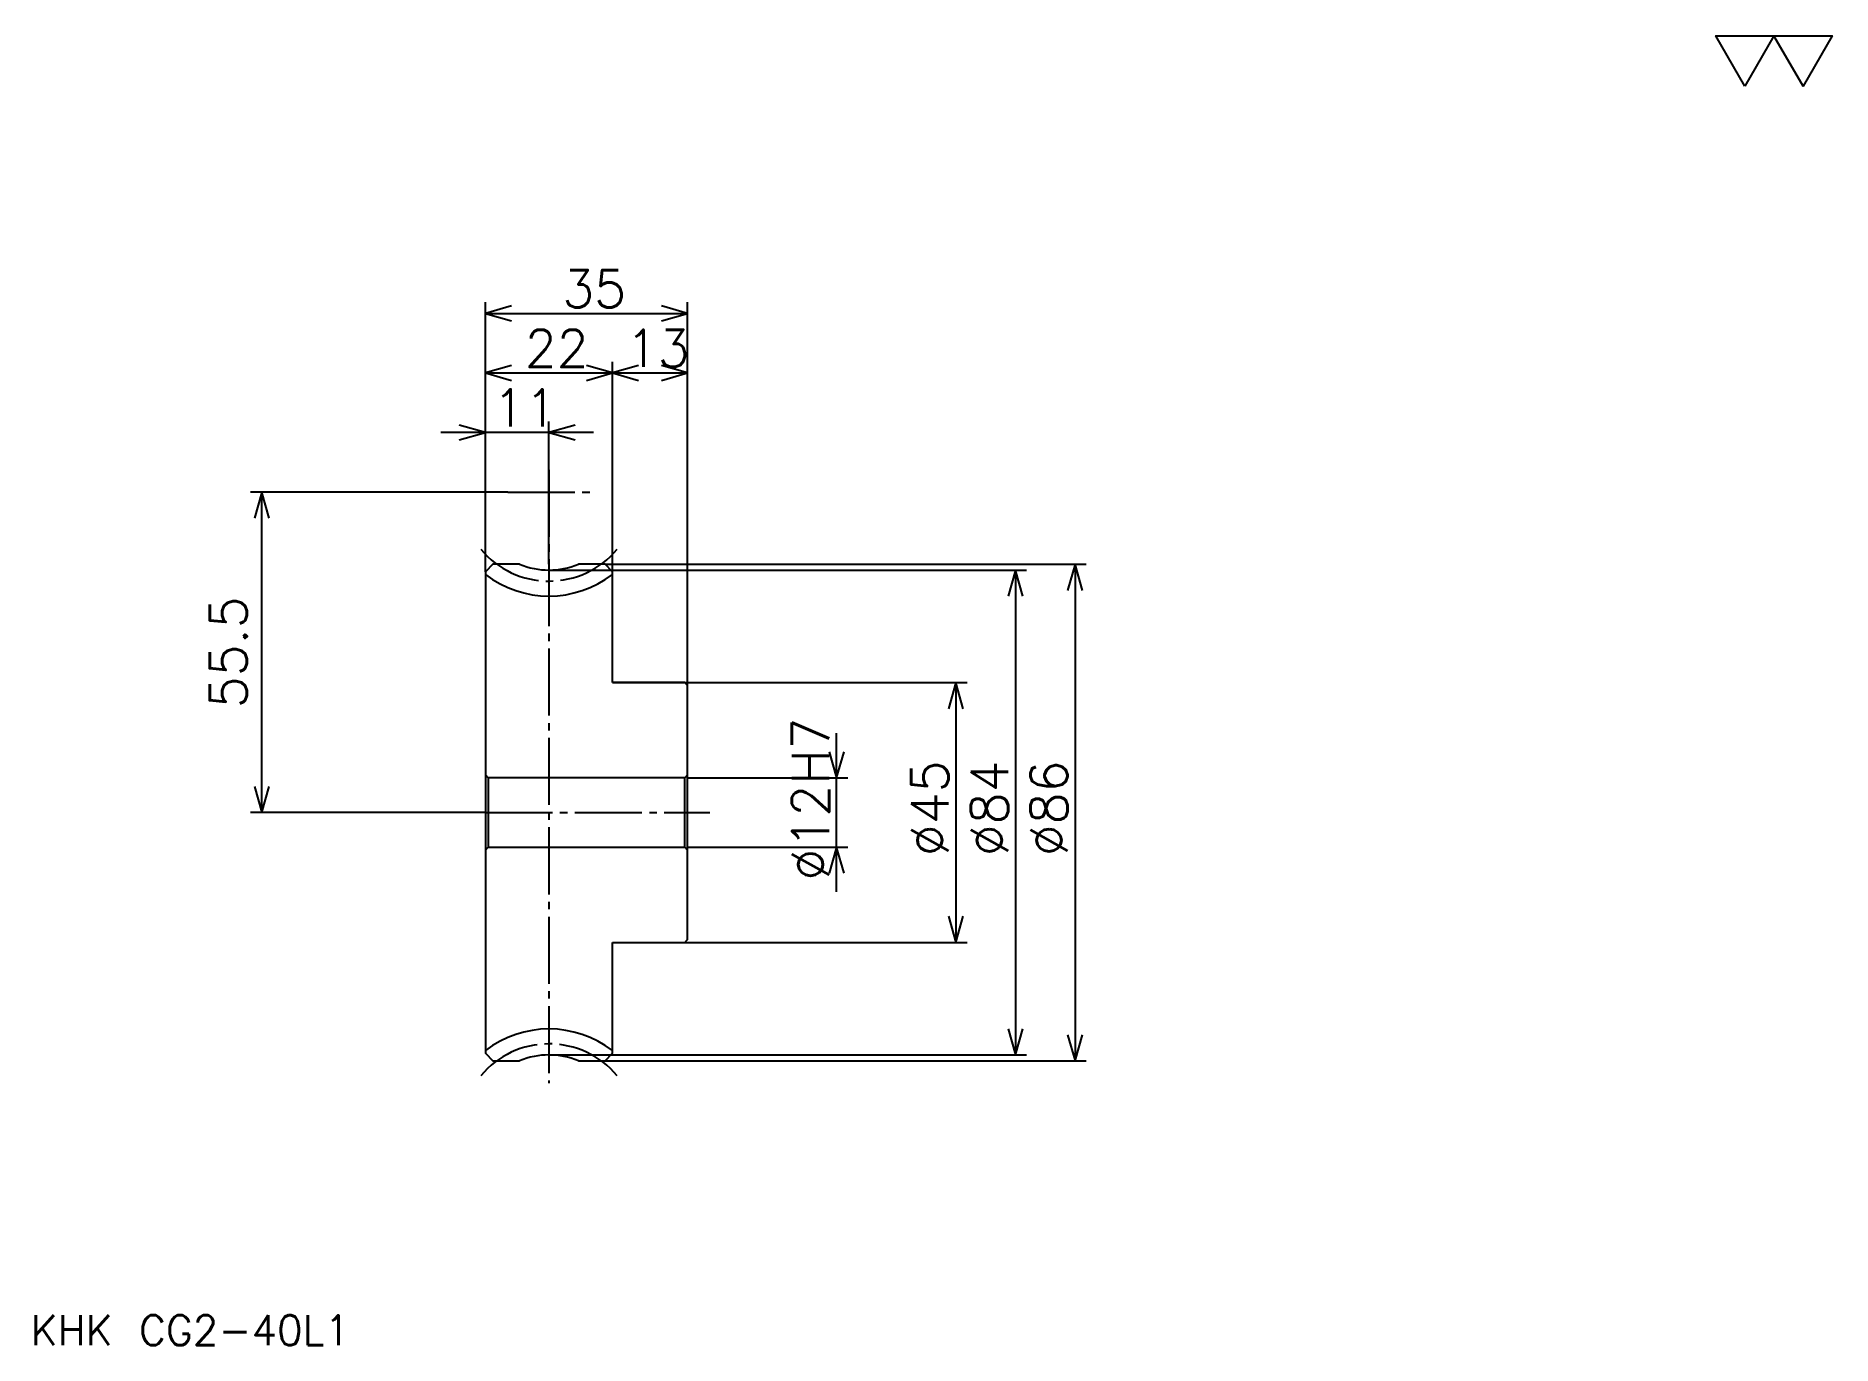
# Model space of a CAD drawing. Extents: x 14 to 325, y 14 to 241.
import ezdxf

# ---------------------------------------------------------------- set-up
doc = ezdxf.new("R2010")
doc.units = 0
doc.linetypes.add('DASHDOT', pattern=[15.483872, 11.612903, -1.290323, 1.290323, -1.290323])
doc.layers.get('0').update_dxf_attribs({"linetype": 'CONTINUOUS'})
doc.layers.add('DASHDOT', color=6, linetype='DASHDOT')
doc.styles.add('KANJI', font='TXT', dxfattribs={"bigfont": 'BIGFONT'})

msp = doc.modelspace()

# ---------------------------------------------------------------- linework, layer by layer
at = {"color": 5}
for p, q in [((91.6129, 149.451614), (91.6129, 194.854843)), ((91.6129, 192.919357), (126.6129, 192.919357)), ((126.6129, 149.451614), (126.6129, 194.854843)), ((113.6129, 149.451614), (113.6129, 184.532257)), ((91.6129, 182.596771), (113.6129, 182.596771)), ((113.6129, 182.596771), (126.6129, 182.596771)), ((102.6129, 149.451614), (102.6129, 174.209686)), ((110.354836, 172.2742), (83.870964, 172.2742)), ((95.483864, 161.951614), (50.967735, 161.951614)), ((52.903221, 106.451614), (52.903221, 161.951614)), ((91.6129, 148.161285), (91.6129, 149.451614)), ((112.322578, 149.451614), (126.6129, 149.451614)), ((113.6129, 148.161285), (113.6129, 149.451614)), ((126.6129, 149.451614), (195.645157, 149.451614)), ((126.6129, 128.451614), (126.6129, 149.451614)), ((193.709671, 149.451614), (193.709671, 63.451614)), ((102.6129, 148.451614), (126.6129, 148.451614)), ((126.6129, 148.451614), (185.322571, 148.451614)), ((183.387085, 148.451614), (183.387085, 64.451614)), ((113.6129, 128.951614), (126.6129, 128.951614)), ((126.6129, 128.951614), (175, 128.951614)), ((173.064514, 128.951614), (173.064514, 83.951614)), ((152.419342, 92.709679), (152.419342, 120.19355)), ((126.6129, 112.451614), (154.354828, 112.451614)), ((91.6129, 106.451614), (50.967735, 106.451614)), ((126.6129, 100.451614), (154.354828, 100.451614)), ((113.6129, 83.951614), (126.6129, 83.951614)), ((126.6129, 83.951614), (175, 83.951614)), ((102.6129, 64.451614), (126.6129, 64.451614)), ((112.322578, 63.451614), (126.6129, 63.451614)), ((126.6129, 64.451614), (185.322571, 64.451614)), ((126.6129, 63.451614), (195.645157, 63.451614))]:
    msp.add_line(p, q, dxfattribs=at)
at = {"color": 4}
for p, q in [((126.6129, 112.951614), (126.1129, 112.451614)), ((91.6129, 99.951614), (92.1129, 100.451614)), ((126.6129, 99.951614), (126.1129, 100.451614))]:
    msp.add_line(p, q, dxfattribs=at)
at = {"color": 7}
msp.add_lwpolyline([(309.677429, 232.258072), (304.645172, 240.980652), (324.7742, 240.980652), (319.741943, 232.258072), (314.709686, 240.980652), (309.677429, 232.258072)], dxfattribs=at)
at = {"color": 5}
for points in [[(96.129028, 194.209686), (91.6129, 192.919357), (96.129028, 191.629028)], [(122.096771, 191.629028), (126.6129, 192.919357), (122.096771, 194.209686)], [(96.129028, 183.887085), (91.6129, 182.596771), (96.129028, 181.306458)], [(109.096771, 181.306458), (113.6129, 182.596771), (109.096771, 183.887085)], [(118.129028, 183.887085), (113.6129, 182.596771), (118.129028, 181.306458)], [(122.096771, 181.306458), (126.6129, 182.596771), (122.096771, 183.887085)], [(87.096771, 170.983871), (91.6129, 172.2742), (87.096771, 173.564514)], [(107.129028, 173.564514), (102.6129, 172.2742), (107.129028, 170.983871)], [(54.193542, 157.435486), (52.903221, 161.951614), (51.6129, 157.435486)], [(195, 144.935486), (193.709671, 149.451614), (192.419342, 144.935486)], [(184.677414, 143.935486), (183.387085, 148.451614), (182.096771, 143.935486)], [(174.354828, 124.435486), (173.064514, 128.951614), (171.7742, 124.435486)], [(151.129028, 116.967743), (152.419342, 112.451614), (153.709671, 116.967743)], [(51.6129, 110.967743), (52.903221, 106.451614), (54.193542, 110.967743)], [(153.709671, 95.935486), (152.419342, 100.451614), (151.129028, 95.935486)], [(171.7742, 88.467743), (173.064514, 83.951614), (174.354828, 88.467743)], [(182.096771, 68.967743), (183.387085, 64.451614), (184.677414, 68.967743)], [(192.419342, 67.967743), (193.709671, 63.451614), (195, 67.967743)]]:
    msp.add_lwpolyline(points, dxfattribs=at)
at = {"color": 4}
for points in [[(97.513878, 149.451614), (92.903221, 149.451614), (91.6129, 148.161285), (91.6129, 99.951614)], [(113.6129, 128.951614), (113.6129, 148.161285), (112.322578, 149.451614), (107.711922, 149.451614)], [(113.6129, 83.951614), (126.1129, 83.951614), (126.6129, 84.451614), (126.6129, 128.451614), (126.1129, 128.951614), (113.6129, 128.951614)], [(91.6129, 112.951614), (92.1129, 112.451614), (92.1129, 100.451614), (126.1129, 100.451614), (126.1129, 112.451614), (92.1129, 112.451614)], [(91.6129, 99.951614), (91.6129, 64.741936), (92.903221, 63.451614), (97.513878, 63.451614)], [(107.711922, 63.451614), (112.322578, 63.451614), (113.6129, 64.741936), (113.6129, 83.951614)]]:
    msp.add_lwpolyline(points, dxfattribs=at)
for centre, radius, start, end in [((102.6129, 161.951614), 13.5, 247.80839416, 292.19160779), ((102.6129, 161.951614), 18, 232.33011338, 307.66988662), ((102.6129, 50.951614), 18, 52.33011338, 127.66988662), ((102.6129, 50.951614), 13.5, 67.80839221, 112.19160584)]:
    msp.add_arc(centre, radius, start, end, dxfattribs=at)
at = {"layer": 'DASHDOT', "color": 7}
for p, q in [((102.6129, 165.822586), (102.6129, 59.580647)), ((95.483864, 161.951614), (109.741928, 161.951614)), ((91.6129, 106.451614), (130.483871, 106.451614))]:
    msp.add_line(p, q, dxfattribs=at)
for centre, start, end in [((102.6129, 161.951614), 219.99999648, 320.00000352), ((102.6129, 50.951614), 39.99999648, 140.00000352)]:
    msp.add_arc(centre, 15.415, start, end, dxfattribs=at)

# ---------------------------------------------------------------- texts
at = {"color": 7, "style": 'KANJI'}
for s, height, p in [('35', 6.451613, (104.91935, 193.951614)), ('22', 6.451613, (98.41935, 183.629028)), ('13', 6.451613, (115.91935, 183.629028)), ('11', 6.451613, (92.91935, 173.306458)), ('KHK CG2-40L1', 5.16129, (12.903226, 14.193548))]:
    msp.add_text(s, height=height, dxfattribs=at).set_placement(p)
for s, p in [('55.5', (50.322575, 124.524193)), ('%%c12H7', (151.129028, 94.677422)), ('%%c45', (171.7742, 98.870972)), ('%%c84', (182.096771, 98.870972)), ('%%c86', (192.419342, 98.870972))]:
    msp.add_text(s, height=6.451613, rotation=90, dxfattribs=at).set_placement(p)

doc.saveas('drawing.dxf')
